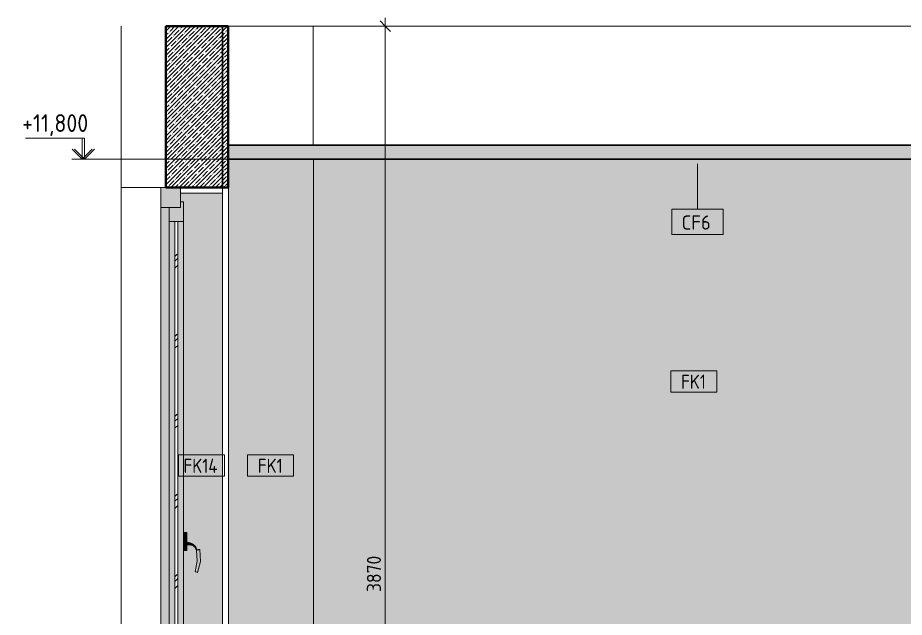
# Model space of a CAD drawing. Header units: millimetres. Extents: x -3511 to 67671, y -1987 to 16130.
# Drawn here: x 33663 to 36795, y 10183 to 12300 of the extents above; entities that cross this region are included whole.
import ezdxf

# ---------------------------------------------------------------- set-up
doc = ezdxf.new("R2010")
doc.units = ezdxf.units.MM
for name, color, linetype, lineweight in [('A-ANNO-DIMS', 7, 'Continuous', 9), ('A-ANNO-DIMS-25', 7, 'Continuous', 9), ('A-CLNG-IDEN', 7, 'Continuous', 9), ('A-FLOR', 7, 'Continuous', 9), ('A-GENM', 7, 'Continuous', 9), ('A-GLAZ', 7, 'Continuous', 9), ('A-GLAZ-2', 7, 'Continuous', 18), ('A-WALL', 7, 'Continuous', 9), ('A-WALL-IDEN', 7, 'Continuous', 9), ('A-WALL-PATT', 7, 'Continuous', 9), ('G-ANNO-DIMS', 7, 'Continuous', 9), ('G-ANNO-DIMS-1', 7, 'Continuous', 20), ('I-WALL', 7, 'Continuous', 9)]:
    doc.layers.add(name, color=color, linetype=linetype, lineweight=lineweight)
for name, color, linetype, lineweight, true_color in [('A-CLNG-1', 7, 'Continuous', 9, 0x787878), ('A-CLNG-FNSH-1', 7, 'Continuous', 30, 0x3c3c3c), ('A-WALL-4', 7, 'Continuous', 40, 0x3c3c3c), ('A-WALL-5', 7, 'Continuous', 30, 0x3c3c3c), ('A-WALL-FNSH-3', 7, 'Continuous', 30, 0x3c3c3c), ('I-WALL-1', 7, 'Continuous', 9, 0x787878)]:
    doc.layers.add(name, color=color, linetype=linetype, lineweight=lineweight, true_color=true_color)
doc.styles.add('GOST Common_5', font='GOST_Common.ttf', dxfattribs={"height": 50})
doc.styles.add('GOST Common_6', font='GOST_Common.ttf', dxfattribs={"width": 0.9, "height": 50})
doc.styles.add('ISOCPEUR_2', font='isocpeur.ttf', dxfattribs={"width": 0.9, "height": 62.5})
doc.styles.add('ISOCPEUR_3', font='isocpeur.ttf', dxfattribs={"width": 0.9, "height": 50})
doc.dimstyles.new('ISO-2_0_0_9К_Средний_округл2', dxfattribs={"dimscale": 304.8, "dimtxt": 49.799059, "dimasz": 0.123031, "dimexe": 0.098425, "dimexo": 0, "dimgap": 0, "dimtad": 1, "dimdec": 0, "dimrnd": 10, "dimzin": 0, "dimdsep": 46, "dimtxsty": 'ISOCPEUR_3', "dimblk1": 'OBLIQUE', "dimblk2": 'OBLIQUE', "dimsah": 1, "dimcen": 0.09, "dimdle": 0.098425, "dimazin": 0, "dimtfac": 1, "dimtdec": 4, "dimtix": 1, "dimtmove": 0, "dimatfit": 3, "dimfxl": 1, "dimtvp": 1, "dimtolj": 1, "dimtzin": 0, "dimarcsym": 2})

# ---------------------------------------------------------------- blocks, each defined once
blk = doc.blocks.new('парапет1 - парапет-18629556-Развертка 3_45-2')
at = {"layer": 'A-GENM'}
for p, q in [((-268, 10499.7), (-268.2, 10499.7)), ((-268.2, 10346.9), (-268, 10346.9))]:
    blk.add_line(p, q, dxfattribs=at)
blk = doc.blocks.new('120_Окно_СКБ_1Ст - 120_Окно_СКБ_1Ст 900х2500_h_-20664874-Развертка 3_45-2')
at = {"layer": 'A-GLAZ'}
h = blk.add_hatch(color=256, dxfattribs=at)
h.paths.add_polyline_path([(-110, 9200), (-58, 9200), (-58, 9270), (-128, 9270), (-128, 9200)])
h.paths.add_polyline_path([(-58, 11630), (-58, 11700), (-128, 11700), (-128, 11630), (-110, 11630)])
for points in [[(-110, 9270), (-98, 9270), (-98, 11630), (-128, 11630), (-128, 9270)], [(-36, 10468), (-36, 10482), (-48, 10482), (-48, 10468)], [(-36, 10432), (-36, 10468), (-48, 10468), (-48, 10432)], [(-36, 10418), (-36, 10432), (-48, 10432), (-48, 10418)], [(-2.1, 10419.7), (1.8, 10420.5), (-3.5, 10433.9), (-13.6, 10442.6), (-25.8, 10447.4), (-36, 10449), (-36, 10437.5), (-26.2, 10437.7), (-16.3, 10435.2), (-8.1, 10430.2), (-2.1, 10419.7)], [(-4.2, 10343.1), (1.6, 10363), (4.3, 10380.5), (4.2, 10401.9), (1.8, 10420.5), (-2.1, 10419.7), (0.7, 10399.9), (0.8, 10380.6), (-2.1, 10361.2), (-6.9, 10344.2), (-4.9, 10343.4)], [(-0.5, 10341.6), (5.3, 10360.6), (8.3, 10380.3), (8.4, 10401), (5.6, 10421.2), (1.9, 10420.3), (4.4, 10399.4), (4.3, 10380.4), (1, 10360.2), (-4.2, 10343.1), (-1.3, 10341.9)], [(2.3, 10340.5), (8.5, 10360.3), (11.8, 10380.5), (12.2, 10395.1), (11.9, 10403.2), (9.6, 10421.9), (5.8, 10421), (8.4, 10400.4), (8.3, 10380.1), (5.3, 10360.6), (-0.5, 10341.6), (2.2, 10340.5)]]:
    blk.add_hatch(color=256, dxfattribs=at).paths.add_polyline_path(points)
h = blk.add_hatch(color=256, dxfattribs=at)
h.paths.add_polyline_path([(-48, 9250), (-48, 9320), (-98, 9320), (-98, 9270), (-58, 9270), (-58, 9250)])
h.paths.add_polyline_path([(-98, 11580), (-48, 11580), (-48, 11650), (-58, 11650), (-58, 11630), (-98, 11630)])
h = blk.add_hatch(color=256, dxfattribs=at)
h.paths.add_polyline_path([(-89.7, 9320), (-78, 9320), (-78, 11580), (-98, 11580), (-98, 9320)])
h.paths.add_polyline_path([(-68, 9320), (-48, 9320), (-48, 11580), (-68, 11580), (-68, 9363.7)])
h = blk.add_hatch(dxfattribs=at)
h.set_pattern_fill('FP_17', color=256, style=0, pattern_type=2)
h.set_pattern_definition([(45, (5432.84, 25), (-70.7107, 70.7107), [50, -150]), (45, (5382.84, 0), (-70.7107, 70.7107), [150, -50]), (45, (5482.84, -25), (-70.7107, 70.7107), [50, -150])])
h.paths.add_polyline_path([(-68, 9320), (-68, 11580), (-78, 11580), (-78, 9320)])
h = blk.add_hatch(color=256, dxfattribs=at)
h.paths.add_polyline_path([(5.8, 10421.2), (9.7, 10421.9), (7.3, 10432.3), (3.1, 10440.6), (-2, 10446.8), (-9.8, 10452.9), (-17.4, 10457), (-24.3, 10459.6), (-31.6, 10461.6), (-36, 10462.2), (-36, 10451), (-23.6, 10449.4), (-12, 10445.2), (-0.6, 10435.7), (5.7, 10421.4)])
h.paths.add_polyline_path([(2.9, 10428.9), (1.6, 10432), (2.5, 10430.1), (2.9, 10428.9)])
h = blk.add_hatch(color=256, dxfattribs=at)
h.paths.add_polyline_path([(1.8, 10420.5), (5.7, 10421.4), (-1.1, 10436.4), (-12.9, 10445.5), (-25.9, 10449.9), (-36, 10451), (-36, 10449), (-24.7, 10447.1), (-12.9, 10442.1), (-3.3, 10433.3), (1.3, 10421.7)])
h.paths.add_polyline_path([(2.9, 10428.9), (2.9, 10428.9), (1.4, 10432.3), (1.1, 10432.4), (2.5, 10429.7)])
h = blk.add_hatch(color=256, dxfattribs=at)
h.paths.add_polyline_path([(-2.1, 10419.7), (-3.4, 10421.9), (-8.2, 10430.3), (-8.6, 10430.2), (-7.5, 10429.1), (-2.1, 10419.8)])
h.paths.add_polyline_path([(-16.6, 10435.4), (-18, 10435.9), (-16.7, 10435.4)])
h.paths.add_polyline_path([(-22, 10436.8), (-27.7, 10437.8), (-26.3, 10437.7), (-22, 10436.8)])
h = blk.add_hatch(color=256, dxfattribs=at)
h.paths.add_polyline_path([(9.7, 10421.9), (8.1, 10430.3), (5.3, 10437.1), (3.6, 10440.1), (1.1, 10443.5), (3.9, 10439.5), (7.8, 10431.1), (9.7, 10421.9)])
h.paths.add_polyline_path([(-1.8, 10446.7), (-5.3, 10449.7), (-1.9, 10446.7)])
h.paths.add_polyline_path([(-16.3, 10456.5), (-22.1, 10458.9), (-16.4, 10456.5)])
for p, q in [((-128, 11630), (-128, 9270)), ((-98, 11580), (-98, 9320)), ((-68, 11580), (-78, 11580)), ((-78, 11580), (-78, 9320)), ((-68, 9320), (-68, 11580)), ((-48, 9320), (-48, 11580)), ((-36, 10482), (-48, 10482)), ((-36, 10482), (-36, 10468)), ((-36, 10468), (-36, 10432)), ((-36, 10432), (-36, 10418)), ((-27.1, 10437.8), (-22, 10436.8)), ((-48, 10418), (-36, 10418)), ((-2, 10419.8), (-2.1, 10419.7)), ((-1.6, 10419.8), (-2, 10419.8)), ((-0.9, 10419.9), (-1.6, 10419.8)), ((-0.1, 10420.1), (-0.9, 10419.9)), ((0.8, 10420.3), (-0.1, 10420.1)), ((-0.1, 10420.1), (0.8, 10420.3)), ((1.8, 10420.5), (0.8, 10420.3)), ((0.8, 10420.3), (1.8, 10420.5)), ((5.8, 10421.2), (1.8, 10420.5)), ((1.8, 10420.5), (5.8, 10421.2)), ((6.8, 10421.4), (5.8, 10421.2)), ((5.8, 10421.2), (6.8, 10421.4)), ((7.7, 10421.6), (6.8, 10421.4)), ((6.8, 10421.4), (7.7, 10421.6)), ((8.6, 10421.7), (7.7, 10421.6)), ((9.2, 10421.8), (8.6, 10421.7)), ((9.6, 10421.9), (9.2, 10421.8)), ((9.7, 10421.9), (9.6, 10421.9)), ((-0.5, 10341.6), (-4.2, 10343.1)), ((-78, 9320), (-68, 9320))]:
    blk.add_line(p, q, dxfattribs=at)
at = {"layer": 'A-GLAZ', "flags": 128}
for points in [[(-17.1, 10435.7), (-27.1, 10437.8), (-36, 10437.5)], [(-2.1, 10419.7), (-8.1, 10430.2), (-12.5, 10432.9)], [(-2.1, 10419.7), (0.8, 10380.8), (-7, 10344.2)], [(-7, 10344.2), (0.8, 10380.8), (-2.1, 10419.7)], [(-2.1, 10419.7), (0.8, 10380.8), (-7, 10344.2)], [(-7, 10344.2), (0.8, 10380.8), (-2.1, 10419.7)], [(-2.1, 10419.7), (-2, 10419.8), (-1.6, 10419.8)], [(-1.6, 10419.8), (-0.9, 10419.9), (-0.1, 10420.1)], [(2.3, 10340.5), (11.8, 10379.8), (9.7, 10421.9)], [(7.7, 10421.6), (8.6, 10421.7), (9.2, 10421.8)], [(9.2, 10421.8), (9.6, 10421.9), (9.7, 10421.9)], [(-4.2, 10343.1), (-4.9, 10343.4), (-5.6, 10343.7), (-6.2, 10343.9), (-6.6, 10344.1), (-6.9, 10344.2), (-7, 10344.2)], [(2.3, 10340.5), (2.2, 10340.5), (1.9, 10340.6), (1.5, 10340.8), (0.9, 10341), (0.2, 10341.3), (-0.5, 10341.6)]]:
    blk.add_lwpolyline(points, dxfattribs=at)
at = {"layer": 'A-GLAZ-2'}
for p, q in [((-58, 11700), (-128, 11700)), ((-128, 11700), (-128, 11630)), ((-58, 11630), (-58, 11700)), ((-128, 11630), (-58, 11630)), ((-58, 11630), (-98, 11630)), ((-98, 11630), (-98, 11580)), ((-48, 11650), (-58, 11650)), ((-58, 11650), (-58, 11630)), ((-48, 11580), (-48, 11650)), ((-98, 11580), (-98, 9320)), ((-98, 11580), (-48, 11580)), ((-48, 11580), (-48, 9320)), ((-48, 9320), (-98, 9320)), ((-98, 9320), (-98, 9270)), ((-48, 9250), (-48, 9320)), ((-58, 9270), (-128, 9270)), ((-128, 9270), (-128, 9200)), ((-98, 9270), (-58, 9270)), ((-58, 9270), (-58, 9250)), ((-58, 9200), (-58, 9270)), ((-58, 9250), (-48, 9250)), ((-128, 9200), (-58, 9200))]:
    blk.add_line(p, q, dxfattribs=at)
blk = doc.blocks.new('Высотные отметки - Стрелка_Верх-17668718-Развертка 3_45-2')
at = {"layer": 'G-ANNO-DIMS'}
for p, q in [((-397, 11875), (-597, 11875)), ((-397, 11800), (-397, 11875)), ((-359.1, 11800), (-434.1, 11800))]:
    blk.add_line(p, q, dxfattribs=at)
at = {"layer": 'G-ANNO-DIMS-1'}
for q in [(-432.4, 11835.4), (-361.7, 11835.4)]:
    blk.add_line((-397, 11800), q, dxfattribs=at)
blk = doc.blocks.new('DIMBLOCK21-Развертка 3_45-2')
at = {"layer": 'A-ANNO-DIMS-25', "lineweight": 20}
for p, q in [((34961.6, 12270), (34942.8, 12288.8)), ((34961.6, 12270), (34980.3, 12251.2)), ((34961.6, 8400), (34942.8, 8418.7)), ((34961.6, 8400), (34980.3, 8381.2))]:
    blk.add_line(p, q, dxfattribs=at)
at = {"layer": 'A-ANNO-DIMS-25'}
for p, q in [((34961.6, 12300), (34961.6, 8370)), ((34686.3, 12270), (34991.6, 12270)), ((34961.6, 12270), (34686.3, 12270)), ((34706.3, 8400), (34991.6, 8400)), ((34961.6, 8400), (34706.3, 8400))]:
    blk.add_line(p, q, dxfattribs=at)
at = {"layer": 'A-ANNO-DIMS-25', "color": 0, "insert": (34896.3, 10271.8), "char_height": 50, "width": 151.696, "attachment_point": 1, "rotation": 90, "line_spacing_factor": 1.149209, "style": 'ISOCPEUR_3'}
blk.add_mtext('3870', dxfattribs=at)
blk = doc.blocks.new('_Oblique')
at = {"color": 0, "linetype": 'ByBlock', "lineweight": -2}
blk.add_line((-0.5, -0.5), (0.5, 0.5), dxfattribs=at)
blk = doc.blocks.new('М_стена_0001 - Типоразмер_без рамки-25382661-Развертка 3_45-2')
at = {"layer": 'A-WALL-IDEN'}
for p, q in [((1836.5, 11052.9), (1673.3, 11052.9)), ((1673.3, 11052.9), (1673.3, 10977.9)), ((1836.5, 10977.9), (1836.5, 11052.9)), ((1673.3, 10977.9), (1836.5, 10977.9))]:
    blk.add_line(p, q, dxfattribs=at)
blk = doc.blocks.new('М_потолков - Марка_ Имя типа-25382930-Развертка 3_45-2')
at = {"layer": 'A-CLNG-IDEN'}
for p, q in [((1858.9, 11623.8), (1677.7, 11623.8)), ((1677.7, 11623.8), (1677.7, 11534.4)), ((1858.9, 11534.4), (1858.9, 11623.8)), ((1677.7, 11534.4), (1858.9, 11534.4))]:
    blk.add_line(p, q, dxfattribs=at)

msp = doc.modelspace()

# ---------------------------------------------------------------- hatches: boundary and pattern name
at = {"layer": 'A-CLNG-1'}
msp.add_hatch(color=256, dxfattribs=at).paths.add_polyline_path([(40478.7, 11800), (47235.6, 11800), (47235.6, 11850), (34407.3, 11850), (34407.3, 11800), (40456.3, 11800)])
at = {"layer": 'A-WALL-PATT'}
h = msp.add_hatch(color=256, dxfattribs=at)
h.paths.add_polyline_path([(34426.3, 8400), (34631.3, 8400), (34631.3, 8500), (34632.3, 8500), (34632.3, 8547.5), (34622.3, 8547.5), (34622.3, 8530), (34604.3, 8530), (34604.3, 8547.5), (34540.3, 8547.5), (34540.3, 8530), (34522.3, 8530), (34522.3, 9030), (34540.3, 9030), (34540.3, 9012.5), (34604.3, 9012.5), (34604.3, 9030), (34622.3, 9030), (34622.4, 9012.5), (34632.3, 9012.5), (34632.3, 9130), (34631.3, 9130), (34631.3, 9125), (34407.3, 9125), (34407.3, 8400)])
h.paths.add_polyline_path([(34570.8, 8562.5), (34604.3, 8562.5), (34604.3, 8997.5), (34540.3, 8997.5), (34540.3, 8562.5), (34570.4, 8562.5)])
h.paths.add_polyline_path([(34632.3, 8562.5), (34632.3, 8997.5), (34622.3, 8997.5), (34622.4, 8562.5)])
h.paths.add_polyline_path([(34690.4, 9200), (34706.3, 9200), (34706.3, 11800), (34407.3, 11800), (34407.3, 9200), (34686.3, 9200)])
for points in [[(34707.3, 9200), (34707.3, 11800), (34706.3, 11800), (34706.3, 9200)], [(37390.3, 8450), (37390.3, 8460), (37405.3, 8460), (37405.3, 11800), (34707.3, 11800), (34707.3, 8500), (34708.3, 8500), (34708.3, 9050), (34728.3, 9050), (34728.3, 8500), (34722.3, 8500), (34722.3, 8450), (37370.4, 8450)]]:
    msp.add_hatch(color=256, dxfattribs=at).paths.add_polyline_path(points)
at = {"layer": 'I-WALL'}
h = msp.add_hatch(color=256, dxfattribs=at)
h.paths.add_polyline_path([(34248.3, 9200), (34386.3, 9200), (34386.3, 11680), (34238.3, 11680), (34238.3, 11650), (34248.3, 11650), (34248.3, 10482), (34260.3, 10482), (34260.3, 10462.5), (34268.2, 10460.7), (34277.2, 10457.8), (34281.5, 10455.8), (34286.7, 10452.9), (34291.8, 10449.1), (34295.8, 10445.3), (34298.6, 10441.8), (34301.1, 10438), (34304.1, 10431.4), (34305.2, 10427.2), (34306.9, 10414.7), (34308.5, 10400.6), (34308.5, 10388), (34307.9, 10378.8), (34304.2, 10357.7), (34300.2, 10345), (34298.5, 10340.5), (34289.3, 10344.2), (34294.7, 10363.1), (34297.1, 10380.8), (34296.8, 10401.2), (34294, 10420.1), (34288.1, 10429.9), (34280.3, 10435.1), (34278.7, 10435.7), (34273.2, 10437), (34268.3, 10437.7), (34260.3, 10437.5), (34260.3, 10418), (34248.3, 10418), (34248.3, 9250), (34238.3, 9250), (34238.3, 9200)])
h.paths.add_polyline_path([(34292.4, 10344.1), (34298, 10363), (34297.3, 10360.2), (34292.6, 10344.8)])
h.paths.add_polyline_path([(34300.6, 10380.4), (34300.6, 10380.5), (34300.5, 10401.9), (34300.8, 10400.1), (34300.6, 10380.5)])
h.paths.add_polyline_path([(34271.1, 10459.9), (34266, 10461.3), (34271, 10459.9)])
at = {"layer": 'I-WALL-1'}
h = msp.add_hatch(dxfattribs=at)
h.set_pattern_fill('FP_21', color=256, style=0, pattern_type=2)
h.set_pattern_definition([(45, (39754.154, 0), (-14.25598, 14.25598), []), (45, (39768.41, 0), (-14.25598, 14.25598), [25.202, -5.04, 0.8382, -4.202])])
h.paths.add_polyline_path([(34238.3, 11700), (34406.3, 11700), (34406.3, 12270), (34186.3, 12270), (34186.3, 11700)])

# ---------------------------------------------------------------- linework, layer by layer
at = {"layer": 'A-CLNG-FNSH-1'}
for p, q in [((47235.6, 11850), (34407.3, 11850)), ((34407.3, 11850), (34407.3, 11800)), ((47235.6, 11801), (34407.3, 11801)), ((34407.3, 11800), (47235.6, 11800))]:
    msp.add_line(p, q, dxfattribs=at)
at = {"layer": 'A-CLNG-IDEN'}
msp.add_line((36064.6, 11784.5), (36064.6, 11623.8), dxfattribs=at)
at = {"layer": 'A-FLOR'}
msp.add_line((34186.3, 12270), (47258.1, 12270), dxfattribs=at)
at = {"layer": 'A-WALL'}
for p, q in [((34028.3, 8400), (34028.3, 12270.6)), ((34186.3, 11700), (34186.3, 12270.6)), ((34406.3, 11700), (34406.3, 11800)), ((34028.3, 11700), (34186.3, 11700))]:
    msp.add_line(p, q, dxfattribs=at)
at = {"layer": 'A-WALL-4'}
for p, q in [((34186.3, 12270), (34186.3, 11700)), ((34406.3, 12270), (34186.3, 12270)), ((34406.3, 11700), (34406.3, 12270)), ((34186.3, 11700), (34406.3, 11700))]:
    msp.add_line(p, q, dxfattribs=at)
at = {"layer": 'A-WALL-5'}
for p, q in [((34386.3, 12270), (34386.3, 11700)), ((34406.3, 11800), (34406.3, 12270))]:
    msp.add_line(p, q, dxfattribs=at)
at = {"layer": 'A-WALL-FNSH-3'}
for p, q in [((34407.3, 11800), (34406.3, 11800)), ((34407.3, 11700), (34407.3, 11800)), ((34406.3, 11700), (34407.3, 11700))]:
    msp.add_line(p, q, dxfattribs=at)
at = {"layer": 'G-ANNO-DIMS'}
for p, q in [((34534.9, 11800), (33891, 11800)), ((34496.2, 11800), (33899.3, 11800))]:
    msp.add_line(p, q, dxfattribs=at)
at = {"layer": 'I-WALL'}
for p, q in [((34706.3, 11850), (34706.3, 12270)), ((34707.3, 11800), (34707.3, 9200)), ((34386.3, 9200), (34386.3, 11700)), ((34407.3, 11700), (34407.3, 9200)), ((34386.3, 11680), (34238.3, 11680))]:
    msp.add_line(p, q, dxfattribs=at)

# ---------------------------------------------------------------- block references
at = {"layer": 'A-CLNG-IDEN'}
msp.add_blockref('М_потолков - Марка_ Имя типа-25382930-Развертка 3_45-2', (34296.3, 0), dxfattribs=at)
at = {"layer": 'A-GENM'}
msp.add_blockref('парапет1 - парапет-18629556-Развертка 3_45-2', (34296.3, 0), dxfattribs=at)
at = {"layer": 'A-GLAZ'}
msp.add_blockref('120_Окно_СКБ_1Ст - 120_Окно_СКБ_1Ст 900х2500_h_-20664874-Развертка 3_45-2', (34296.3, 0), dxfattribs=at)
at = {"layer": 'A-WALL-IDEN'}
for p in [(34296.3, 0), (32557.2, -296.9), (32801.2, -296.9)]:
    msp.add_blockref('М_стена_0001 - Типоразмер_без рамки-25382661-Развертка 3_45-2', p, dxfattribs=at)
at = {"layer": 'G-ANNO-DIMS'}
msp.add_blockref('Высотные отметки - Стрелка_Верх-17668718-Развертка 3_45-2', (34296.3, 0), dxfattribs=at)

# ---------------------------------------------------------------- texts
at = {"layer": 'A-CLNG-IDEN', "insert": (36008.1, 11601.7), "char_height": 50, "width": 132.278, "attachment_point": 1, "style": 'GOST Common_5'}
msp.add_mtext('CF6', dxfattribs=at)
at = {"layer": 'A-WALL-IDEN', "char_height": 50, "attachment_point": 1, "style": 'GOST Common_6'}
for s, insert, width in [('FK1', (36006.3, 11039.3), 111.835), ('FK14', (34248.7, 10742.4), 156.93), ('FK1', (34511.3, 10742.4), 111.835)]:
    msp.add_mtext(s, dxfattribs=dict(at, insert=insert, width=width))

# ---------------------------------------------------------------- dimensions: what is measured, and where the dimension line sits
at = {"layer": 'A-ANNO-DIMS'}
dim = msp.add_linear_dim(base=(34961.6, 8400), p1=(34686.3, 12270), p2=(34706.3, 8400), angle=90, dimstyle='ISO-2_0_0_9К_Средний_округл2', override={"dimpost": '<>', "dimfxl": 3870.051679}, dxfattribs=at)
dim.commit()
dim.dimension.update_dxf_attribs({"geometry": 'DIMBLOCK21-Развертка 3_45-2', "text_midpoint": (34936.6, 10335)})

# ---------------------------------------------------------------- next in the draw order: texts
at = {"layer": 'G-ANNO-DIMS', "insert": (33687, 11959.2), "char_height": 62.5, "width": 275.62, "attachment_point": 1, "line_spacing_factor": 1.149209, "style": 'ISOCPEUR_2', "bg_fill": 3, "box_fill_scale": 1.25, "bg_fill_color": 256, "bg_fill_true_color": 13158600, "bg_fill_transparency": 0}
msp.add_mtext('+11,800', dxfattribs=at)

# ---------------------------------------------------------------- next in the draw order: block references
at = {"layer": 'G-ANNO-DIMS'}
msp.add_blockref('Высотные отметки - Стрелка_Верх-17668718-Развертка 3_45-2', (34288, 0), dxfattribs=at)

# ---------------------------------------------------------------- next in the draw order: texts
at = {"layer": 'G-ANNO-DIMS', "insert": (33678.7, 11959.2), "char_height": 62.5, "width": 275.62, "attachment_point": 1, "line_spacing_factor": 1.149209, "style": 'ISOCPEUR_2', "bg_fill": 3, "box_fill_scale": 1.25, "bg_fill_color": 256, "bg_fill_true_color": 13158600, "bg_fill_transparency": 0}
msp.add_mtext('+11,800', dxfattribs=at)

doc.saveas('drawing.dxf')
